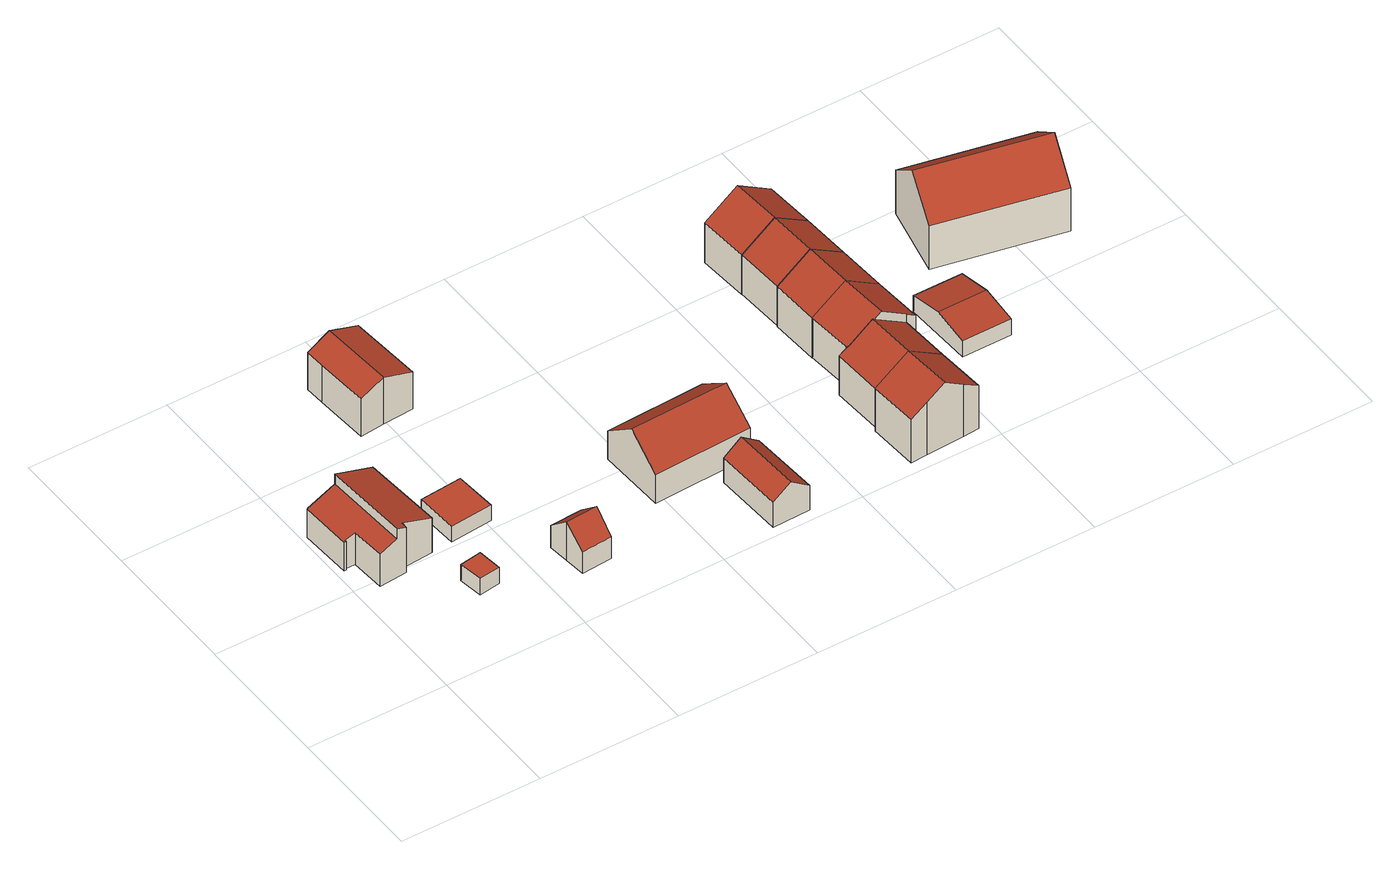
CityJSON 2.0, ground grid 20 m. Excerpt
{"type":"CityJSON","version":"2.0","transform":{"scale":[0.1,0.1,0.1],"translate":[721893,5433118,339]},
"CityObjects":{
"building1":{"type":"Building","attributes":{"Gemeindeschluessel":"09362000","HoeheDach":"346.900","HoeheGrund":"339.050","Methode":"2000","NiedrigsteTraufeDesGebaeudes":"343.590","Geometrietyp2DReferenz":"3000","measuredHeight":7.85,"function":"31001_1000","roofType":"2200"},"address":[{"Country":"Germany","Locality":"Regensburg","ThoroughfareName":"Großprüfening 18b"}],"geometry":[{"type":"Solid","lod":"2","boundaries":[[[[0,1,2,3]],[[4,5,6,7]],[[8,9,10,11,12,13]],[[3,2,5,4]],[[14,15,16,17,18,19]],[[8,13,20,21,14,19,22,0,3,4,7]],[[13,12,23,20]],[[21,24,15,14]],[[19,18,25,22]],[[7,6,9,8]],[[17,16,11,10]],[[22,25,1,0]],[[20,23,24,21]],[[5,2,1,25,18,17,10,9,6]],[[16,15,24,23,12,11]]]],"semantics":{"surfaces":[{"type":"WallSurface","Flaeche":"0.882","Z_MAX":"4.644","Z_MAX_ASL":"343.694","Z_MIN":"0.000","Z_MIN_ASL":"339.050"},{"type":"WallSurface","Flaeche":"33.989","Z_MAX":"4.560","Z_MAX_ASL":"343.610","Z_MIN":"0.000","Z_MIN_ASL":"339.050"},{"type":"WallSurface","Flaeche":"61.475","Z_MAX":"7.850","Z_MAX_ASL":"346.900","Z_MIN":"0.000","Z_MIN_ASL":"339.050"},{"type":"WallSurface","Flaeche":"1.194","Z_MAX":"4.643","Z_MAX_ASL":"343.693","Z_MIN":"0.000","Z_MIN_ASL":"339.050"},{"type":"WallSurface","Flaeche":"25.530","Z_MAX":"7.850","Z_MAX_ASL":"346.900","Z_MIN":"0.000","Z_MIN_ASL":"339.050"},{"type":"GroundSurface","Flaeche":"112.396","Z_MAX":"0.000","Z_MAX_ASL":"339.050","Z_MIN":"0.000","Z_MIN_ASL":"339.050"},{"type":"WallSurface","Flaeche":"65.363","Z_MAX":"5.745","Z_MAX_ASL":"344.795","Z_MIN":"0.000","Z_MIN_ASL":"339.050"},{"type":"WallSurface","Flaeche":"6.534","Z_MAX":"7.343","Z_MAX_ASL":"346.393","Z_MIN":"0.000","Z_MIN_ASL":"339.050"},{"type":"WallSurface","Flaeche":"25.943","Z_MAX":"5.217","Z_MAX_ASL":"344.267","Z_MIN":"0.000","Z_MIN_ASL":"339.050"},{"type":"WallSurface","Flaeche":"0.782","Z_MAX":"4.627","Z_MAX_ASL":"343.677","Z_MIN":"0.000","Z_MIN_ASL":"339.050"},{"type":"WallSurface","Flaeche":"19.688","Z_MAX":"7.850","Z_MAX_ASL":"346.900","Z_MIN":"6.250","Z_MIN_ASL":"345.300"},{"type":"WallSurface","Flaeche":"6.890","Z_MAX":"5.197","Z_MAX_ASL":"344.247","Z_MIN":"0.000","Z_MIN_ASL":"339.050"},{"type":"WallSurface","Flaeche":"29.281","Z_MAX":"7.340","Z_MAX_ASL":"346.390","Z_MIN":"0.000","Z_MIN_ASL":"339.050"},{"type":"RoofSurface","Dachneigung":"68.441","Dachorientierung":"268.850","Flaeche":"48.037","Z_MAX":"6.250","Z_MAX_ASL":"345.300","Z_MIN":"4.540","Z_MIN_ASL":"343.590"},{"type":"RoofSurface","Dachneigung":"69.909","Dachorientierung":"88.849","Flaeche":"72.108","Z_MAX":"7.850","Z_MAX_ASL":"346.900","Z_MIN":"5.697","Z_MIN_ASL":"344.747"}],"values":[[0,1,2,3,4,5,6,7,8,9,10,11,12,13,14]]}}]},
"building2":{"type":"Building","attributes":{"Gemeindeschluessel":"09362000","HoeheDach":"341.885","HoeheGrund":"339.290","Methode":"3100","NiedrigsteTraufeDesGebaeudes":"341.885","Geometrietyp2DReferenz":"3000","measuredHeight":2.6,"function":"31001_2000","roofType":"1000"},"geometry":[{"type":"Solid","lod":"2","boundaries":[[[[26,27,28,29]],[[30,31,27,26]],[[32,33,29,28]],[[33,30,26,29]],[[31,32,28,27]],[[33,32,31,30]]]],"semantics":{"surfaces":[{"type":"GroundSurface","Flaeche":"10.716","Z_MAX":"0.000","Z_MAX_ASL":"339.290","Z_MIN":"0.000","Z_MIN_ASL":"339.290"},{"type":"WallSurface","Flaeche":"7.896","Z_MAX":"2.595","Z_MAX_ASL":"341.885","Z_MIN":"0.000","Z_MIN_ASL":"339.290"},{"type":"WallSurface","Flaeche":"8.175","Z_MAX":"2.595","Z_MAX_ASL":"341.885","Z_MIN":"0.000","Z_MIN_ASL":"339.290"},{"type":"WallSurface","Flaeche":"9.075","Z_MAX":"2.595","Z_MAX_ASL":"341.885","Z_MIN":"0.000","Z_MIN_ASL":"339.290"},{"type":"WallSurface","Flaeche":"8.891","Z_MAX":"2.595","Z_MAX_ASL":"341.885","Z_MIN":"0.000","Z_MIN_ASL":"339.290"},{"type":"RoofSurface","Dachneigung":"90.000","Dachorientierung":"-1.000","Flaeche":"10.716","Z_MAX":"2.595","Z_MAX_ASL":"341.885","Z_MIN":"2.595","Z_MIN_ASL":"341.885"}],"values":[[0,1,2,3,4,5]]}}]},
"building3":{"type":"Building","attributes":{"Gemeindeschluessel":"09362000","HoeheDach":"341.663","HoeheGrund":"339.163","Methode":"1000","NiedrigsteTraufeDesGebaeudes":"341.663","Geometrietyp2DReferenz":"3000","measuredHeight":2.5,"function":"31001_2000","roofType":"1000","storeysAboveGround":1},"geometry":[{"type":"Solid","lod":"2","boundaries":[[[[34,35,36,37]],[[38,39,34,37]],[[38,40,41,39]],[[35,41,40,36]],[[39,41,35,34]],[[37,36,40,38]]]],"semantics":{"surfaces":[{"type":"WallSurface","Flaeche":"14.967","Z_MAX":"2.500","Z_MAX_ASL":"341.663","Z_MIN":"0.000","Z_MIN_ASL":"339.163"},{"type":"GroundSurface","Flaeche":"36.078","Z_MAX":"0.000","Z_MAX_ASL":"339.163","Z_MIN":"0.000","Z_MIN_ASL":"339.163"},{"type":"WallSurface","Flaeche":"15.014","Z_MAX":"2.500","Z_MAX_ASL":"341.663","Z_MIN":"0.000","Z_MIN_ASL":"339.163"},{"type":"RoofSurface","Dachneigung":"90.000","Dachorientierung":"-1.000","Flaeche":"36.078","Z_MAX":"2.500","Z_MAX_ASL":"341.663","Z_MIN":"2.500","Z_MIN_ASL":"341.663"},{"type":"WallSurface","Flaeche":"15.015","Z_MAX":"2.500","Z_MAX_ASL":"341.663","Z_MIN":"0.000","Z_MIN_ASL":"339.163"},{"type":"WallSurface","Flaeche":"15.069","Z_MAX":"2.500","Z_MAX_ASL":"341.663","Z_MIN":"0.000","Z_MIN_ASL":"339.163"}],"values":[[0,1,2,3,4,5]]}}]},
"building4":{"type":"Building","attributes":{"Gemeindeschluessel":"09362000","HoeheDach":"345.498","HoeheGrund":"339.308","Methode":"2000","NiedrigsteTraufeDesGebaeudes":"342.841","Geometrietyp2DReferenz":"3000","measuredHeight":6.19,"function":"31001_2000","roofType":"3100","storeysAboveGround":1},"geometry":[{"type":"Solid","lod":"2","boundaries":[[[[42,43,44,45]],[[46,42,45,47]],[[48,49,50,51]],[[49,52,53,46,47,50]],[[44,52,49,48]],[[52,44,43,53]],[[48,51,45,44]],[[53,43,42,46]],[[47,45,51,50]]]],"semantics":{"surfaces":[{"type":"RoofSurface","Dachneigung":"48.600","Dachorientierung":"175.730","Flaeche":"17.561","Z_MAX":"6.190","Z_MAX_ASL":"345.498","Z_MIN":"3.533","Z_MIN_ASL":"342.841"},{"type":"WallSurface","Flaeche":"14.646","Z_MAX":"6.189","Z_MAX_ASL":"345.497","Z_MIN":"0.002","Z_MIN_ASL":"339.310"},{"type":"WallSurface","Flaeche":"16.125","Z_MAX":"3.536","Z_MAX_ASL":"342.844","Z_MIN":"0.002","Z_MIN_ASL":"339.310"},{"type":"GroundSurface","Flaeche":"26.684","Z_MAX":"0.002","Z_MAX_ASL":"339.310","Z_MIN":"0.002","Z_MIN_ASL":"339.310"},{"type":"WallSurface","Flaeche":"14.606","Z_MAX":"6.190","Z_MAX_ASL":"345.498","Z_MIN":"0.002","Z_MIN_ASL":"339.310"},{"type":"WallSurface","Flaeche":"14.615","Z_MAX":"6.190","Z_MAX_ASL":"345.498","Z_MIN":"0.002","Z_MIN_ASL":"339.310"},{"type":"RoofSurface","Dachneigung":"48.548","Dachorientierung":"355.726","Flaeche":"18.027","Z_MAX":"6.190","Z_MAX_ASL":"345.498","Z_MIN":"3.536","Z_MIN_ASL":"342.844"},{"type":"WallSurface","Flaeche":"15.279","Z_MAX":"3.540","Z_MAX_ASL":"342.848","Z_MIN":"0.002","Z_MIN_ASL":"339.310"},{"type":"WallSurface","Flaeche":"14.607","Z_MAX":"6.189","Z_MAX_ASL":"345.497","Z_MIN":"0.002","Z_MIN_ASL":"339.310"}],"values":[[0,1,2,3,4,5,6,7,8]]}}]},
"building5":{"type":"Building","attributes":{"Gemeindeschluessel":"09362000","HoeheDach":"346.895","HoeheGrund":"339.295","Methode":"1000","NiedrigsteTraufeDesGebaeudes":"345.295","Geometrietyp2DReferenz":"3000","measuredHeight":7.6,"function":"31001_1000","roofType":"3100","storeysAboveGround":2},"address":[{"Country":"Germany","Locality":"Regensburg","ThoroughfareName":"Großprüfening 18a"}],"geometry":[{"type":"Solid","lod":"2","boundaries":[[[[54,55,56,57]],[[56,55,58,59,60]],[[61,62,63,64]],[[57,56,62,61]],[[60,63,62,56]],[[65,54,57,61,64,66,67]],[[65,58,55,54]],[[64,63,60,66]],[[67,59,58,65]],[[66,60,59,67]]]],"semantics":{"surfaces":[{"type":"WallSurface","Flaeche":"22.974","Z_MAX":"7.600","Z_MAX_ASL":"346.895","Z_MIN":"0.000","Z_MIN_ASL":"339.295"},{"type":"RoofSurface","Dachneigung":"64.659","Dachorientierung":"265.961","Flaeche":"39.257","Z_MAX":"7.600","Z_MAX_ASL":"346.895","Z_MIN":"6.000","Z_MIN_ASL":"345.295"},{"type":"WallSurface","Flaeche":"63.083","Z_MAX":"6.007","Z_MAX_ASL":"345.303","Z_MIN":"0.000","Z_MIN_ASL":"339.295"},{"type":"WallSurface","Flaeche":"29.811","Z_MAX":"7.600","Z_MAX_ASL":"346.895","Z_MIN":"0.000","Z_MIN_ASL":"339.295"},{"type":"RoofSurface","Dachneigung":"70.024","Dachorientierung":"85.961","Flaeche":"49.096","Z_MAX":"7.600","Z_MAX_ASL":"346.895","Z_MIN":"6.000","Z_MIN_ASL":"345.295"},{"type":"GroundSurface","Flaeche":"81.622","Z_MAX":"0.000","Z_MAX_ASL":"339.295","Z_MIN":"0.000","Z_MIN_ASL":"339.295"},{"type":"WallSurface","Flaeche":"16.785","Z_MAX":"6.001","Z_MAX_ASL":"345.297","Z_MIN":"0.000","Z_MIN_ASL":"339.295"},{"type":"WallSurface","Flaeche":"29.931","Z_MAX":"7.600","Z_MAX_ASL":"346.895","Z_MIN":"0.000","Z_MIN_ASL":"339.295"},{"type":"WallSurface","Flaeche":"46.259","Z_MAX":"6.001","Z_MAX_ASL":"345.297","Z_MIN":"0.000","Z_MIN_ASL":"339.295"}],"values":[[0,1,2,3,4,5,6,7,8,0]]}}]},
"building6":{"type":"Building","attributes":{"Gemeindeschluessel":"09362000","HoeheDach":"348.245","HoeheGrund":"339.760","Methode":"1000","NiedrigsteTraufeDesGebaeudes":"344.361","Geometrietyp2DReferenz":"3000","measuredHeight":8.48,"function":"31001_2000","roofType":"3100"},"geometry":[{"type":"Solid","lod":"2","boundaries":[[[[68,69,70,71,72]],[[70,73,74,75,71]],[[74,76,77,78,75]],[[73,79,76,74]],[[68,77,76,79,69]],[[72,78,77,68]],[[71,75,78,72]],[[69,79,73,70]]]],"semantics":{"surfaces":[{"type":"GroundSurface","Flaeche":"136.990","Z_MAX":"0.000","Z_MAX_ASL":"339.760","Z_MIN":"0.000","Z_MIN_ASL":"339.760"},{"type":"WallSurface","Flaeche":"63.808","Z_MAX":"8.481","Z_MAX_ASL":"348.241","Z_MIN":"0.000","Z_MIN_ASL":"339.760"},{"type":"RoofSurface","Dachneigung":"51.520","Dachorientierung":"357.631","Flaeche":"87.502","Z_MAX":"8.485","Z_MAX_ASL":"348.245","Z_MIN":"4.601","Z_MIN_ASL":"344.361"},{"type":"RoofSurface","Dachneigung":"51.518","Dachorientierung":"177.672","Flaeche":"87.491","Z_MAX":"8.485","Z_MAX_ASL":"348.245","Z_MIN":"4.601","Z_MIN_ASL":"344.361"},{"type":"WallSurface","Flaeche":"53.763","Z_MAX":"8.485","Z_MAX_ASL":"348.245","Z_MIN":"0.000","Z_MIN_ASL":"339.760"},{"type":"WallSurface","Flaeche":"10.179","Z_MAX":"6.111","Z_MAX_ASL":"345.871","Z_MIN":"0.000","Z_MIN_ASL":"339.760"},{"type":"WallSurface","Flaeche":"64.636","Z_MAX":"4.605","Z_MAX_ASL":"344.365","Z_MIN":"0.000","Z_MIN_ASL":"339.760"},{"type":"WallSurface","Flaeche":"64.591","Z_MAX":"4.605","Z_MAX_ASL":"344.365","Z_MIN":"0.000","Z_MIN_ASL":"339.760"}],"values":[[0,1,2,3,4,5,6,7]]}}]},
"building7":{"type":"Building","attributes":{"Gemeindeschluessel":"09362000","HoeheDach":"345.614","HoeheGrund":"339.620","Methode":"1000","NiedrigsteTraufeDesGebaeudes":"343.575","Geometrietyp2DReferenz":"3000","measuredHeight":5.99,"function":"31001_2000","roofType":"3100"},"geometry":[{"type":"Solid","lod":"2","boundaries":[[[[80,81,82,83]],[[84,83,82,85,86]],[[86,85,87,88]],[[89,80,83,84]],[[88,87,81,80,89]],[[81,87,85,82]],[[84,86,88,89]]]],"semantics":{"surfaces":[{"type":"RoofSurface","Dachneigung":"52.293","Dachorientierung":"266.813","Flaeche":"33.259","Z_MAX":"5.994","Z_MAX_ASL":"345.614","Z_MIN":"3.955","Z_MIN_ASL":"343.575"},{"type":"WallSurface","Flaeche":"26.187","Z_MAX":"5.994","Z_MAX_ASL":"345.614","Z_MIN":"0.000","Z_MIN_ASL":"339.620"},{"type":"WallSurface","Flaeche":"39.607","Z_MAX":"3.959","Z_MAX_ASL":"343.579","Z_MIN":"0.000","Z_MIN_ASL":"339.620"},{"type":"WallSurface","Flaeche":"39.566","Z_MAX":"3.963","Z_MAX_ASL":"343.583","Z_MIN":"0.000","Z_MIN_ASL":"339.620"},{"type":"WallSurface","Flaeche":"26.219","Z_MAX":"5.994","Z_MAX_ASL":"345.614","Z_MIN":"0.000","Z_MIN_ASL":"339.620"},{"type":"RoofSurface","Dachneigung":"52.287","Dachorientierung":"86.819","Flaeche":"33.273","Z_MAX":"5.994","Z_MAX_ASL":"345.614","Z_MIN":"3.959","Z_MIN_ASL":"343.579"},{"type":"GroundSurface","Flaeche":"52.637","Z_MAX":"0.000","Z_MAX_ASL":"339.620","Z_MIN":"0.000","Z_MIN_ASL":"339.620"}],"values":[[0,1,2,3,4,5,6]]}}]},
"building8":{"type":"Building","attributes":{"Gemeindeschluessel":"09362000","HoeheDach":"349.782","HoeheGrund":"339.600","Methode":"1000","NiedrigsteTraufeDesGebaeudes":"346.472","Geometrietyp2DReferenz":"3000","measuredHeight":10.18,"function":"31001_1000","roofType":"3100"},"address":[{"Country":"Germany","Locality":"Regensburg","ThoroughfareName":"Großprüfening 14"}],"geometry":[{"type":"Solid","lod":"2","boundaries":[[[[90,91,92,93]],[[94,95,96,97]],[[93,92,98,99]],[[97,96,100,91,90]],[[101,102,95,94]],[[99,101,94,97,90,93]],[[92,91,100,103,98]],[[99,98,103,102,101]],[[100,96,95,102,103]]]],"semantics":{"surfaces":[{"type":"WallSurface","Flaeche":"17.381","Z_MAX":"8.373","Z_MAX_ASL":"347.973","Z_MIN":"-0.000","Z_MIN_ASL":"339.600"},{"type":"WallSurface","Flaeche":"17.329","Z_MAX":"8.377","Z_MAX_ASL":"347.977","Z_MIN":"-0.000","Z_MIN_ASL":"339.600"},{"type":"WallSurface","Flaeche":"49.074","Z_MAX":"6.891","Z_MAX_ASL":"346.491","Z_MIN":"-0.000","Z_MIN_ASL":"339.600"},{"type":"WallSurface","Flaeche":"50.944","Z_MAX":"10.182","Z_MAX_ASL":"349.782","Z_MIN":"-0.000","Z_MIN_ASL":"339.600"},{"type":"WallSurface","Flaeche":"49.149","Z_MAX":"6.882","Z_MAX_ASL":"346.482","Z_MIN":"-0.000","Z_MIN_ASL":"339.600"},{"type":"GroundSurface","Flaeche":"71.716","Z_MAX":"-0.000","Z_MAX_ASL":"339.600","Z_MIN":"-0.000","Z_MIN_ASL":"339.600"},{"type":"RoofSurface","Dachneigung":"56.648","Dachorientierung":"268.717","Flaeche":"42.876","Z_MAX":"10.182","Z_MAX_ASL":"349.782","Z_MIN":"6.872","Z_MIN_ASL":"346.472"},{"type":"WallSurface","Flaeche":"85.447","Z_MAX":"10.182","Z_MAX_ASL":"349.782","Z_MIN":"-0.000","Z_MIN_ASL":"339.600"},{"type":"RoofSurface","Dachneigung":"56.648","Dachorientierung":"88.716","Flaeche":"42.979","Z_MAX":"10.182","Z_MAX_ASL":"349.782","Z_MIN":"6.882","Z_MIN_ASL":"346.482"}],"values":[[0,1,2,3,4,5,6,7,8]]}}]},
"building9":{"type":"Building","attributes":{"Gemeindeschluessel":"09362000","HoeheDach":"349.813","HoeheGrund":"340.200","Methode":"1000","NiedrigsteTraufeDesGebaeudes":"346.493","Geometrietyp2DReferenz":"3000","measuredHeight":9.61,"function":"31001_1000","roofType":"3100"},"address":[{"Country":"Germany","Locality":"Regensburg","ThoroughfareName":"Großprüfening 14a"}],"geometry":[{"type":"Solid","lod":"2","boundaries":[[[[98,103,104,105,106,107]],[[108,105,104,109,110]],[[108,110,111,112,113,114,115]],[[113,98,107,114]],[[112,102,103,98,113]],[[114,107,106,115]],[[111,116,102,112]],[[110,109,116,111]],[[103,102,116,109,104]],[[115,106,105,108]]]],"semantics":{"surfaces":[{"type":"RoofSurface","Dachneigung":"56.517","Dachorientierung":"268.638","Flaeche":"42.450","Z_MAX":"9.613","Z_MAX_ASL":"349.813","Z_MIN":"6.299","Z_MIN_ASL":"346.499"},{"type":"WallSurface","Flaeche":"71.122","Z_MAX":"9.613","Z_MAX_ASL":"349.813","Z_MIN":"-0.000","Z_MIN_ASL":"340.200"},{"type":"GroundSurface","Flaeche":"70.652","Z_MAX":"-0.000","Z_MAX_ASL":"340.200","Z_MIN":"-0.000","Z_MIN_ASL":"340.200"},{"type":"WallSurface","Flaeche":"45.053","Z_MAX":"6.299","Z_MAX_ASL":"346.499","Z_MIN":"-0.000","Z_MIN_ASL":"340.200"},{"type":"WallSurface","Flaeche":"79.674","Z_MAX":"9.613","Z_MAX_ASL":"349.813","Z_MIN":"-0.000","Z_MIN_ASL":"340.200"},{"type":"WallSurface","Flaeche":"8.677","Z_MAX":"7.153","Z_MAX_ASL":"347.353","Z_MIN":"-0.000","Z_MIN_ASL":"340.200"},{"type":"WallSurface","Flaeche":"43.664","Z_MAX":"6.304","Z_MAX_ASL":"346.504","Z_MIN":"-0.000","Z_MIN_ASL":"340.200"},{"type":"WallSurface","Flaeche":"0.629","Z_MAX":"6.294","Z_MAX_ASL":"346.494","Z_MIN":"-0.000","Z_MIN_ASL":"340.200"},{"type":"RoofSurface","Dachneigung":"56.517","Dachorientierung":"88.638","Flaeche":"42.259","Z_MAX":"9.613","Z_MAX_ASL":"349.813","Z_MIN":"6.293","Z_MIN_ASL":"346.493"},{"type":"WallSurface","Flaeche":"0.644","Z_MAX":"7.153","Z_MAX_ASL":"347.353","Z_MIN":"-0.000","Z_MIN_ASL":"340.200"}],"values":[[0,1,2,3,4,5,6,7,8,9]]}}]},
"building10":{"type":"Building","attributes":{"Gemeindeschluessel":"09362000","HoeheDach":"350.263","HoeheGrund":"340.590","Methode":"1000","NiedrigsteTraufeDesGebaeudes":"346.982","Geometrietyp2DReferenz":"3000","measuredHeight":9.67,"function":"31001_1000","roofType":"3100"},"address":[{"Country":"Germany","Locality":"Regensburg","ThoroughfareName":"Großprüfening 14b"}],"geometry":[{"type":"Solid","lod":"2","boundaries":[[[[117,118,119,120,121,122]],[[123,121,120,124]],[[125,126,117,122,127]],[[124,120,119,128]],[[129,123,124,128,130,131,132]],[[129,127,122,121,123]],[[132,125,127,129]],[[128,119,118,130]],[[131,126,125,132]],[[130,118,117,126,131]]]],"semantics":{"surfaces":[{"type":"RoofSurface","Dachneigung":"56.816","Dachorientierung":"88.708","Flaeche":"42.064","Z_MAX":"9.673","Z_MAX_ASL":"350.263","Z_MIN":"6.394","Z_MIN_ASL":"346.984"},{"type":"WallSurface","Flaeche":"45.342","Z_MAX":"6.394","Z_MAX_ASL":"346.984","Z_MIN":"0.000","Z_MIN_ASL":"340.590"},{"type":"RoofSurface","Dachneigung":"56.815","Dachorientierung":"268.708","Flaeche":"41.902","Z_MAX":"9.673","Z_MAX_ASL":"350.263","Z_MIN":"6.392","Z_MIN_ASL":"346.982"},{"type":"WallSurface","Flaeche":"8.794","Z_MAX":"7.238","Z_MAX_ASL":"347.828","Z_MIN":"0.000","Z_MIN_ASL":"340.590"},{"type":"GroundSurface","Flaeche":"70.272","Z_MAX":"0.000","Z_MAX_ASL":"340.590","Z_MIN":"0.000","Z_MIN_ASL":"340.590"},{"type":"WallSurface","Flaeche":"80.590","Z_MAX":"9.673","Z_MAX_ASL":"350.263","Z_MIN":"0.000","Z_MIN_ASL":"340.590"},{"type":"WallSurface","Flaeche":"44.128","Z_MAX":"6.395","Z_MAX_ASL":"346.985","Z_MIN":"0.000","Z_MIN_ASL":"340.590"},{"type":"WallSurface","Flaeche":"0.724","Z_MAX":"7.238","Z_MAX_ASL":"347.828","Z_MIN":"0.000","Z_MIN_ASL":"340.590"},{"type":"WallSurface","Flaeche":"0.575","Z_MAX":"6.395","Z_MAX_ASL":"346.985","Z_MIN":"0.000","Z_MIN_ASL":"340.590"},{"type":"WallSurface","Flaeche":"71.798","Z_MAX":"9.673","Z_MAX_ASL":"350.263","Z_MIN":"0.000","Z_MIN_ASL":"340.590"}],"values":[[0,1,2,3,4,5,6,7,8,9]]}}]},
"building11":{"type":"Building","attributes":{"Gemeindeschluessel":"09362000","HoeheDach":"350.269","HoeheGrund":"340.520","Methode":"1000","NiedrigsteTraufeDesGebaeudes":"346.977","Geometrietyp2DReferenz":"3000","measuredHeight":9.75,"function":"31001_1000","roofType":"3100"},"address":[{"Country":"Germany","Locality":"Regensburg","ThoroughfareName":"Großprüfening 14c"}],"geometry":[{"type":"Solid","lod":"2","boundaries":[[[[133,134,135,136,137]],[[138,121,122,127,139]],[[127,122,135,134]],[[122,121,136,135]],[[133,137,138,139]],[[137,136,121,138]],[[139,127,134,133]]]],"semantics":{"surfaces":[{"type":"WallSurface","Flaeche":"81.301","Z_MAX":"9.749","Z_MAX_ASL":"350.269","Z_MIN":"0.000","Z_MIN_ASL":"340.520"},{"type":"WallSurface","Flaeche":"81.291","Z_MAX":"9.749","Z_MAX_ASL":"350.269","Z_MIN":"0.000","Z_MIN_ASL":"340.520"},{"type":"RoofSurface","Dachneigung":"56.729","Dachorientierung":"268.864","Flaeche":"42.097","Z_MAX":"9.749","Z_MAX_ASL":"350.269","Z_MIN":"6.457","Z_MIN_ASL":"346.977"},{"type":"RoofSurface","Dachneigung":"56.729","Dachorientierung":"88.864","Flaeche":"42.277","Z_MAX":"9.749","Z_MAX_ASL":"350.269","Z_MIN":"6.457","Z_MIN_ASL":"346.977"},{"type":"GroundSurface","Flaeche":"70.545","Z_MAX":"0.000","Z_MAX_ASL":"340.520","Z_MIN":"0.000","Z_MIN_ASL":"340.520"},{"type":"WallSurface","Flaeche":"45.597","Z_MAX":"6.457","Z_MAX_ASL":"346.977","Z_MIN":"0.000","Z_MIN_ASL":"340.520"},{"type":"WallSurface","Flaeche":"45.209","Z_MAX":"6.458","Z_MAX_ASL":"346.978","Z_MIN":"0.000","Z_MIN_ASL":"340.520"}],"values":[[0,1,2,3,4,5,6]]}}]},
"building12":{"type":"Building","attributes":{"Gemeindeschluessel":"09362000","HoeheDach":"350.252","HoeheGrund":"340.690","Methode":"1000","NiedrigsteTraufeDesGebaeudes":"346.971","Geometrietyp2DReferenz":"3000","measuredHeight":9.56,"function":"31001_1000","roofType":"3100"},"address":[{"Country":"Germany","Locality":"Regensburg","ThoroughfareName":"Großprüfening 14d"}],"geometry":[{"type":"Solid","lod":"2","boundaries":[[[[140,136,135,134,141]],[[141,134,142,143]],[[143,144,140,141]],[[143,142,145,146,144]],[[135,136,146,145]],[[134,135,145,142]],[[144,146,136,140]]]],"semantics":{"surfaces":[{"type":"WallSurface","Flaeche":"79.479","Z_MAX":"9.562","Z_MAX_ASL":"350.252","Z_MIN":"-0.000","Z_MIN_ASL":"340.690"},{"type":"WallSurface","Flaeche":"43.974","Z_MAX":"6.280","Z_MAX_ASL":"346.971","Z_MIN":"-0.000","Z_MIN_ASL":"340.690"},{"type":"GroundSurface","Flaeche":"70.251","Z_MAX":"-0.000","Z_MAX_ASL":"340.690","Z_MIN":"-0.000","Z_MIN_ASL":"340.690"},{"type":"RoofSurface","Dachneigung":"56.811","Dachorientierung":"88.772","Flaeche":"41.972","Z_MAX":"9.562","Z_MAX_ASL":"350.252","Z_MIN":"6.280","Z_MIN_ASL":"346.971"},{"type":"RoofSurface","Dachneigung":"56.811","Dachorientierung":"268.772","Flaeche":"41.972","Z_MAX":"9.562","Z_MAX_ASL":"350.252","Z_MIN":"6.280","Z_MIN_ASL":"346.971"}],"values":[[0,1,2,0,3,4,1]]}}]},
"building13":{"type":"Building","attributes":{"Gemeindeschluessel":"09362000","HoeheDach":"350.277","HoeheGrund":"340.630","Methode":"1000","NiedrigsteTraufeDesGebaeudes":"346.974","Geometrietyp2DReferenz":"3000","measuredHeight":9.65,"function":"31001_1000","roofType":"3100"},"address":[{"Country":"Germany","Locality":"Regensburg","ThoroughfareName":"Großprüfening 14e"}],"geometry":[{"type":"Solid","lod":"2","boundaries":[[[[142,145,147,148]],[[149,142,148,150]],[[150,148,147,151,152]],[[145,146,151,147]],[[153,146,145,142,149]],[[150,152,153,149]],[[152,151,146,153]]]],"semantics":{"surfaces":[{"type":"RoofSurface","Dachneigung":"56.665","Dachorientierung":"268.722","Flaeche":"42.993","Z_MAX":"9.647","Z_MAX_ASL":"350.277","Z_MIN":"6.350","Z_MIN_ASL":"346.980"},{"type":"WallSurface","Flaeche":"45.542","Z_MAX":"6.350","Z_MAX_ASL":"346.980","Z_MIN":"-0.000","Z_MIN_ASL":"340.630"},{"type":"WallSurface","Flaeche":"80.106","Z_MAX":"9.647","Z_MAX_ASL":"350.277","Z_MIN":"-0.000","Z_MIN_ASL":"340.630"},{"type":"RoofSurface","Dachneigung":"56.665","Dachorientierung":"88.721","Flaeche":"42.931","Z_MAX":"9.647","Z_MAX_ASL":"350.277","Z_MIN":"6.344","Z_MIN_ASL":"346.974"},{"type":"WallSurface","Flaeche":"80.237","Z_MAX":"9.647","Z_MAX_ASL":"350.277","Z_MIN":"-0.000","Z_MIN_ASL":"340.630"},{"type":"GroundSurface","Flaeche":"71.787","Z_MAX":"-0.000","Z_MAX_ASL":"340.630","Z_MIN":"-0.000","Z_MIN_ASL":"340.630"},{"type":"WallSurface","Flaeche":"45.420","Z_MAX":"6.357","Z_MAX_ASL":"346.987","Z_MIN":"-0.000","Z_MIN_ASL":"340.630"}],"values":[[0,1,2,3,4,5,6]]}}]},
"building14":{"type":"Building","attributes":{"Gemeindeschluessel":"09362000","HoeheDach":"343.960","HoeheGrund":"340.440","Methode":"2000","NiedrigsteTraufeDesGebaeudes":"343.009","Geometrietyp2DReferenz":"3000","measuredHeight":3.52,"function":"31001_2000","roofType":"3100"},"geometry":[{"type":"Solid","lod":"2","boundaries":[[[[154,155,156,157]],[[158,159,160,161]],[[162,154,157,159,158]],[[163,155,154,162]],[[161,160,156,155,163]],[[161,163,162,158]],[[157,156,160,159]]]],"semantics":{"surfaces":[{"type":"RoofSurface","Dachneigung":"79.186","Dachorientierung":"179.861","Flaeche":"35.399","Z_MAX":"3.520","Z_MAX_ASL":"343.960","Z_MIN":"2.570","Z_MIN_ASL":"343.010"},{"type":"WallSurface","Flaeche":"17.931","Z_MAX":"2.571","Z_MAX_ASL":"343.011","Z_MIN":"0.000","Z_MIN_ASL":"340.440"},{"type":"WallSurface","Flaeche":"30.333","Z_MAX":"3.520","Z_MAX_ASL":"343.960","Z_MIN":"0.000","Z_MIN_ASL":"340.440"},{"type":"WallSurface","Flaeche":"17.980","Z_MAX":"2.570","Z_MAX_ASL":"343.010","Z_MIN":"0.000","Z_MIN_ASL":"340.440"},{"type":"WallSurface","Flaeche":"30.304","Z_MAX":"3.520","Z_MAX_ASL":"343.960","Z_MIN":"0.000","Z_MIN_ASL":"340.440"},{"type":"GroundSurface","Flaeche":"69.493","Z_MAX":"0.000","Z_MAX_ASL":"340.440","Z_MIN":"0.000","Z_MIN_ASL":"340.440"},{"type":"RoofSurface","Dachneigung":"79.186","Dachorientierung":"359.867","Flaeche":"35.349","Z_MAX":"3.520","Z_MAX_ASL":"343.960","Z_MIN":"2.569","Z_MIN_ASL":"343.009"}],"values":[[0,1,2,3,4,5,6]]}}]},
"building15":{"type":"Building","attributes":{"Gemeindeschluessel":"09362000","HoeheDach":"352.060","HoeheGrund":"340.700","Methode":"2000","NiedrigsteTraufeDesGebaeudes":"347.676","Geometrietyp2DReferenz":"3000","measuredHeight":11.36,"function":"31001_1000","roofType":"3100"},"address":[{"Country":"Germany","Locality":"Regensburg","ThoroughfareName":"Großprüfening 12a"}],"geometry":[{"type":"Solid","lod":"2","boundaries":[[[[164,165,166,167]],[[168,169,170,165,164]],[[167,166,171,172,173]],[[172,171,170,169]],[[173,172,169,168]],[[171,166,165,170]],[[168,164,167,173]]]],"semantics":{"surfaces":[{"type":"WallSurface","Flaeche":"127.435","Z_MAX":"6.986","Z_MAX_ASL":"347.686","Z_MIN":"-0.000","Z_MIN_ASL":"340.700"},{"type":"WallSurface","Flaeche":"98.942","Z_MAX":"11.360","Z_MAX_ASL":"352.060","Z_MIN":"-0.000","Z_MIN_ASL":"340.700"},{"type":"WallSurface","Flaeche":"98.857","Z_MAX":"11.360","Z_MAX_ASL":"352.060","Z_MIN":"-0.000","Z_MIN_ASL":"340.700"},{"type":"RoofSurface","Dachneigung":"50.920","Dachorientierung":"194.363","Flaeche":"126.846","Z_MAX":"11.360","Z_MAX_ASL":"352.060","Z_MIN":"6.981","Z_MIN_ASL":"347.681"},{"type":"WallSurface","Flaeche":"127.471","Z_MAX":"6.981","Z_MAX_ASL":"347.681","Z_MIN":"-0.000","Z_MIN_ASL":"340.700"},{"type":"RoofSurface","Dachneigung":"50.920","Dachorientierung":"14.363","Flaeche":"126.799","Z_MAX":"11.360","Z_MAX_ASL":"352.060","Z_MIN":"6.976","Z_MIN_ASL":"347.676"},{"type":"GroundSurface","Flaeche":"196.896","Z_MAX":"-0.000","Z_MAX_ASL":"340.700","Z_MIN":"-0.000","Z_MIN_ASL":"340.700"}],"values":[[0,1,2,3,4,5,6]]}}]}
},
"vertices":[
[15,239,1],[15,239,47],[15,237,47],[15,237,1],[12,237,1],[12,237,46],[8,311,46],[8,311,1],[10,312,1],[10,312,47],[51,315,63],[51,315,79],[108,319,58],[108,319,1],[72,193,1],[72,193,74],[58,192,79],[58,192,63],[32,190,53],[32,190,1],[117,205,1],[72,202,1],[29,239,1],[117,205,57],[72,202,74],[29,239,52],
[152,113,3],[122,109,3],[117,143,3],[148,148,3],[152,113,29],[122,109,29],[117,143,29],[148,148,29],
[203,272,2],[203,272,27],[207,212,27],[207,212,2],[147,207,2],[143,267,2],[147,207,27],[143,267,27],
[245,72,38],[288,75,38],[287,105,65],[242,102,65],[245,72,3],[242,102,3],[285,135,38],[285,135,3],[239,132,3],[239,132,38],[287,105,3],[288,75,3],
[154,527,3],[154,527,63],[187,530,79],[187,530,3],[156,499,63],[161,422,63],[195,425,79],[231,533,3],[231,533,63],[239,428,63],[239,428,3],[156,499,3],[195,425,3],[161,422,3],
[521,206,8],[524,128,8],[384,122,8],[380,219,8],[520,225,8],[384,122,54],[382,171,92],[380,219,54],[522,176,92],[521,206,69],[520,225,54],[524,128,54],
[478,10,46],[504,10,66],[499,110,66],[473,109,46],[473,109,6],[525,111,46],[525,111,6],[531,11,46],[531,11,6],[478,10,6],
[702,14,6],[702,14,90],[679,13,75],[679,13,6],[780,19,6],[780,19,75],[757,17,90],[757,17,6],[675,84,75],[675,84,6],[730,16,108],[775,90,6],[775,90,75],[725,87,108],
[721,158,108],[684,155,84],[684,156,84],[671,156,75],[684,155,12],[771,161,75],[771,161,12],[771,160,12],[775,90,12],[675,84,12],[671,156,12],[684,156,12],[771,160,75],
[734,158,113],[771,161,88],[771,160,88],[784,160,80],[779,231,80],[729,228,113],[779,231,16],[784,160,16],[684,156,80],[684,155,80],[679,225,80],[771,160,16],[679,225,16],[771,161,16],[684,155,16],[684,156,16],
[675,295,15],[675,295,80],[725,298,113],[775,302,80],[775,302,15],[779,231,15],[679,225,15],
[775,302,17],[675,295,17],[671,365,80],[671,365,17],[771,372,17],[721,368,113],[771,372,80],
[716,440,113],[666,437,80],[671,365,16],[666,437,16],[766,443,80],[766,443,16],[771,372,16],
[830,127,40],[900,127,40],[898,177,50],[828,177,50],[826,227,14],[826,227,40],[896,227,40],[896,227,14],[830,127,14],[900,127,14],
[904,381,17],[904,381,87],[1083,343,87],[1083,343,17],[882,276,17],[882,276,87],[893,329,131],[1072,290,131],[1060,238,87],[1060,238,17]
]}
